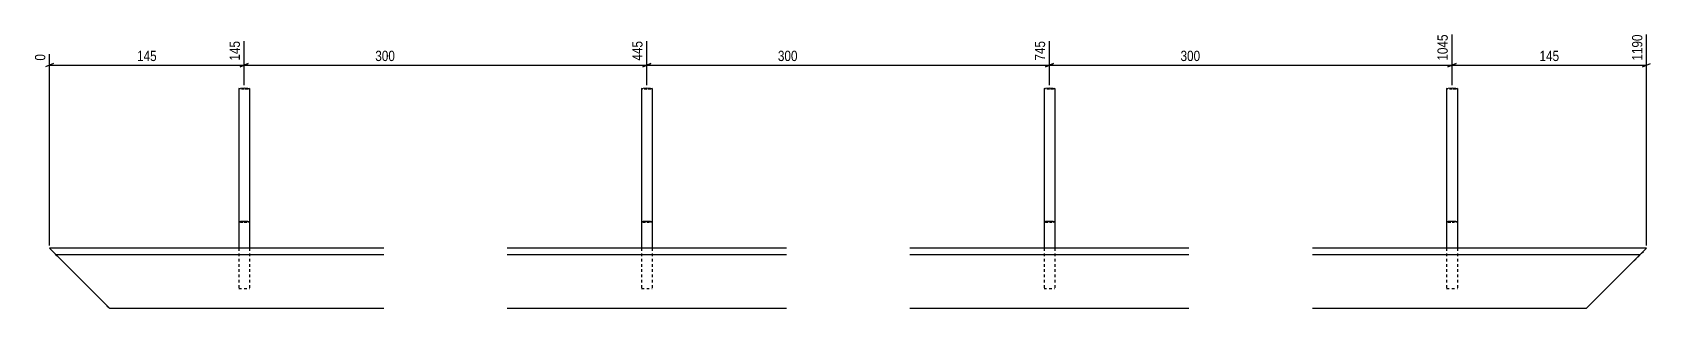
# Model space of a CAD drawing. Header units: millimetres. Extents: x 5 to 20058, y 2 to 407.
# Drawn here: x 7157 to 8362, y 5 to 211 of the extents above; entities that cross this region are included whole.
import ezdxf

# ---------------------------------------------------------------- set-up
doc = ezdxf.new("R2010")
doc.units = ezdxf.units.MM
doc.linetypes.add('DXK_LINE_DOT2', pattern=[3.9198, 1.9599, -1.9599])
doc.layers.add('MÅLSÆTNING', color=7, linetype='Continuous')
doc.layers.add('STÅL', color=7, linetype='Continuous')
doc.styles.add('Arial Narrow', font='ARIALN.TTF', dxfattribs={"height": 0.2})

msp = doc.modelspace()

# ---------------------------------------------------------------- linework, layer by layer
at = {"layer": 'MÅLSÆTNING', "color": 7, "linetype": 'Continuous'}
for p, q in [((8214.4, 171.4), (8214.4, 209.2)), ((8214.4, 171.4), (8214.4, 209.2)), ((8359.4, 51.8), (8359.4, 209.2)), ((7169.4, 51.8), (7169.4, 194.6)), ((7314.4, 171.4), (7314.4, 204.3)), ((7314.4, 171.4), (7314.4, 204.3)), ((7614.4, 171.4), (7614.4, 204.3)), ((7614.4, 171.4), (7614.4, 204.3)), ((7914.4, 171.4), (7914.4, 204.3)), ((7914.4, 171.4), (7914.4, 204.3)), ((7172.4, 187.5), (7166.4, 185.1)), ((7169.4, 186.3), (7314.4, 186.3)), ((7317.4, 187.5), (7311.4, 185.1)), ((7311.4, 185.1), (7317.4, 187.5)), ((7314.4, 186.3), (7614.4, 186.3)), ((7617.4, 187.5), (7611.4, 185.1)), ((7611.4, 185.1), (7617.4, 187.5)), ((7614.4, 186.3), (7914.4, 186.3)), ((7917.4, 187.5), (7911.4, 185.1)), ((7911.4, 185.1), (7917.4, 187.5)), ((7914.4, 186.3), (8214.4, 186.3)), ((8217.4, 187.5), (8211.4, 185.1)), ((8211.4, 185.1), (8217.4, 187.5)), ((8214.4, 186.3), (8359.4, 186.3)), ((8356.4, 185.1), (8362.4, 187.5))]:
    msp.add_line(p, q, dxfattribs=at)
at = {"layer": 'STÅL', "color": 2, "linetype": 'Continuous'}
for p, q in [((7310.4, 168.8), (7311.6, 169.2)), ((7310.4, 168.8), (7310.4, 49.8)), ((7311.6, 169.2), (7314.4, 169.4)), ((7314.4, 169.4), (7317.2, 169.2)), ((7317.2, 169.2), (7318.4, 168.8)), ((7318.4, 168.8), (7318.4, 49.8)), ((7610.4, 168.8), (7611.6, 169.2)), ((7610.4, 168.8), (7610.4, 49.8)), ((7611.6, 169.2), (7614.4, 169.4)), ((7614.4, 169.4), (7617.2, 169.2)), ((7617.2, 169.2), (7618.4, 168.8)), ((7618.4, 168.8), (7618.4, 49.8)), ((7910.4, 168.8), (7911.6, 169.2)), ((7910.4, 168.8), (7910.4, 49.8)), ((7911.6, 169.2), (7914.4, 169.4)), ((7914.4, 169.4), (7917.2, 169.2)), ((7917.2, 169.2), (7918.4, 168.8)), ((7918.4, 168.8), (7918.4, 49.8)), ((8210.4, 168.8), (8211.6, 169.2)), ((8210.4, 168.8), (8210.4, 49.8)), ((8211.6, 169.2), (8214.4, 169.4)), ((8214.4, 169.4), (8217.2, 169.2)), ((8217.2, 169.2), (8218.4, 168.8)), ((8218.4, 168.8), (8218.4, 49.8)), ((7311.6, 69.7), (7310.4, 69.5)), ((7314.4, 69.8), (7311.6, 69.7)), ((7317.2, 69.7), (7314.4, 69.8)), ((7318.4, 69.5), (7317.2, 69.7)), ((7611.6, 69.7), (7610.4, 69.5)), ((7614.4, 69.8), (7611.6, 69.7)), ((7617.2, 69.7), (7614.4, 69.8)), ((7618.4, 69.5), (7617.2, 69.7)), ((7911.6, 69.7), (7910.4, 69.5)), ((7914.4, 69.8), (7911.6, 69.7)), ((7917.2, 69.7), (7914.4, 69.8)), ((7918.4, 69.5), (7917.2, 69.7)), ((8211.6, 69.7), (8210.4, 69.5)), ((8214.4, 69.8), (8211.6, 69.7)), ((8217.2, 69.7), (8214.4, 69.8)), ((8218.4, 69.5), (8217.2, 69.7)), ((7214.4, 4.8), (7169.4, 49.8)), ((7418.4, 49.8), (7169.4, 49.8)), ((7718.4, 49.8), (7510.4, 49.8)), ((8018.4, 49.8), (7810.4, 49.8)), ((8359.4, 49.8), (8110.4, 49.8)), ((8359.4, 49.8), (8314.4, 4.8)), ((7418.4, 44.8), (7174.4, 44.8)), ((7718.4, 44.8), (7510.4, 44.8)), ((8018.4, 44.8), (7810.4, 44.8)), ((8354.4, 44.8), (8110.4, 44.8)), ((7418.4, 4.8), (7214.4, 4.8)), ((7718.4, 4.8), (7510.4, 4.8)), ((8018.4, 4.8), (7810.4, 4.8)), ((8314.4, 4.8), (8110.4, 4.8))]:
    msp.add_line(p, q, dxfattribs=at)
at = {"layer": 'STÅL', "color": 7, "linetype": 'DXK_LINE_DOT2'}
for p, q in [((7311.6, 168.5), (7310.4, 168.8)), ((7318.4, 168.8), (7317.2, 168.5)), ((7611.6, 168.5), (7610.4, 168.8)), ((7618.4, 168.8), (7617.2, 168.5)), ((7911.6, 168.5), (7910.4, 168.8)), ((7918.4, 168.8), (7917.2, 168.5)), ((8211.6, 168.5), (8210.4, 168.8)), ((8218.4, 168.8), (8217.2, 168.5)), ((7314.4, 168.3), (7311.6, 168.5)), ((7317.2, 168.5), (7314.4, 168.3)), ((7614.4, 168.3), (7611.6, 168.5)), ((7617.2, 168.5), (7614.4, 168.3)), ((7914.4, 168.3), (7911.6, 168.5)), ((7917.2, 168.5), (7914.4, 168.3)), ((8214.4, 168.3), (8211.6, 168.5)), ((8217.2, 168.5), (8214.4, 168.3)), ((7310.4, 69.5), (7311.6, 69.3)), ((7311.6, 69.3), (7314.4, 69.3)), ((7314.4, 69.3), (7317.2, 69.3)), ((7317.2, 69.3), (7318.4, 69.5)), ((7610.4, 69.5), (7611.6, 69.3)), ((7611.6, 69.3), (7614.4, 69.3)), ((7614.4, 69.3), (7617.2, 69.3)), ((7617.2, 69.3), (7618.4, 69.5)), ((7910.4, 69.5), (7911.6, 69.3)), ((7911.6, 69.3), (7914.4, 69.3)), ((7914.4, 69.3), (7917.2, 69.3)), ((7917.2, 69.3), (7918.4, 69.5)), ((8210.4, 69.5), (8211.6, 69.3)), ((8211.6, 69.3), (8214.4, 69.3)), ((8214.4, 69.3), (8217.2, 69.3)), ((8217.2, 69.3), (8218.4, 69.5)), ((7170.9, 48.3), (7181.4, 37.8)), ((7310.4, 49.8), (7310.4, 19.8)), ((7318.4, 49.8), (7318.4, 19.8)), ((7610.4, 49.8), (7610.4, 19.8)), ((7618.4, 49.8), (7618.4, 19.8)), ((7910.4, 49.8), (7910.4, 19.8)), ((7918.4, 49.8), (7918.4, 19.8)), ((8210.4, 49.8), (8210.4, 19.8)), ((8218.4, 49.8), (8218.4, 19.8)), ((8350.1, 40.5), (8359.4, 49.8)), ((7310.4, 19.8), (7318.4, 19.8)), ((7610.4, 19.8), (7618.4, 19.8)), ((7910.4, 19.8), (7918.4, 19.8)), ((8210.4, 19.8), (8218.4, 19.8)), ((7212.2, 7), (7214.4, 4.8))]:
    msp.add_line(p, q, dxfattribs=at)

# ---------------------------------------------------------------- next in the draw order: wipeouts: each hides what was drawn before it
at = {"color": 0, "linetype": 'Continuous'}
for points in [[(7312.8, 205.9), (7301.6, 205.9), (7301.6, 188.1), (7312.8, 188.1)], [(7612.8, 205.9), (7601.6, 205.9), (7601.6, 188.1), (7612.8, 188.1)], [(7912.8, 205.9), (7901.6, 205.9), (7901.6, 188.1), (7912.8, 188.1)], [(8212.8, 210.8), (8201.6, 210.8), (8201.6, 188.1), (8212.8, 188.1)], [(8357.8, 210.8), (8346.6, 210.8), (8346.6, 188.1), (8357.8, 188.1)], [(7167.8, 196.2), (7156.6, 196.2), (7156.6, 188.1), (7167.8, 188.1)]]:
    msp.add_wipeout(points, dxfattribs=at).dxf.layer = 'MÅLSÆTNING'
at = {"color": 0}
for points in [[(7250.8, 187.8), (7250.8, 199), (7233, 199), (7233, 187.8)], [(7518.3, 187.8), (7518.3, 199), (7410.5, 199), (7410.5, 187.8)], [(7818.3, 187.8), (7818.3, 199), (7710.5, 199), (7710.5, 187.8)], [(8118.3, 187.8), (8118.3, 199), (8010.5, 199), (8010.5, 187.8)], [(8295.8, 187.8), (8295.8, 199), (8278, 199), (8278, 187.8)]]:
    msp.add_wipeout(points, dxfattribs=at).dxf.layer = 'MÅLSÆTNING'

# ---------------------------------------------------------------- next in the draw order: texts
at = {"layer": 'MÅLSÆTNING', "color": 3, "linetype": 'Continuous', "style": 'Arial Narrow'}
for s, p in [('1045', (8211.2, 189.7)), ('1190', (8356.2, 189.7)), ('0', (7166.2, 189.7)), ('145', (7311.2, 189.7)), ('445', (7611.2, 189.7)), ('745', (7911.2, 189.7))]:
    msp.add_text(s, height=7.64, rotation=90.0002, dxfattribs=at).set_placement(p)
at = {"layer": 'MÅLSÆTNING', "color": 3, "style": 'Arial Narrow'}
for s, p in [('145', (7234.6, 189.4)), ('300', (7412.1, 189.4)), ('300', (7712.1, 189.4)), ('300', (8012.1, 189.4)), ('145', (8279.6, 189.4))]:
    msp.add_text(s, height=7.64, dxfattribs=at).set_placement(p)

doc.saveas('drawing.dxf')
